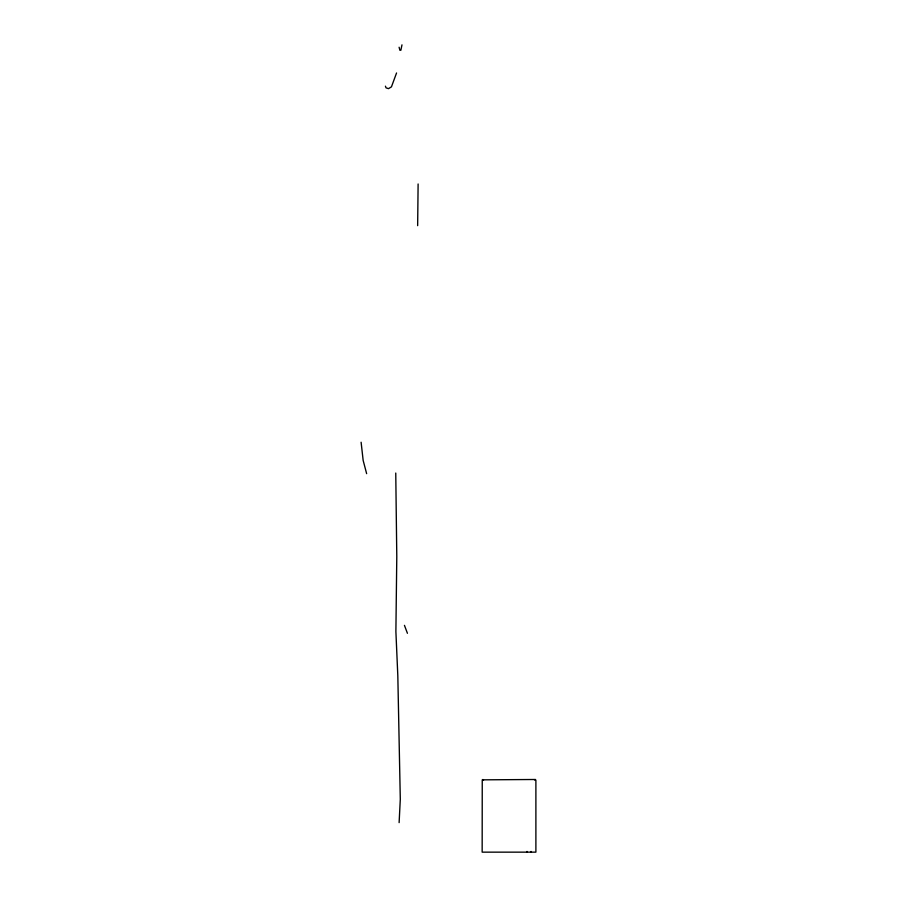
<?xml version="1.0" encoding="UTF-8"?>
<svg xmlns="http://www.w3.org/2000/svg" width="897" height="897" viewBox="0 0 897 897"><rect width="100%" height="100%" fill="white"/><g stroke="black" fill="none" stroke-linecap="round" stroke-linejoin="round"><path stroke-width="1.35" d="M417.654 225.652L418.114 183.986M399.12 822.627L400.297 799.261L397.82 675.845L395.891 631.566L396.788 556.577L395.756 473.044M401.979 44.85L400.858 50.254L399.894 50.254L399.098 47.238M396.552 72.971L391.451 86.852L388.479 88.657L386.058 87.85L385.43 86.168M534.511 780.009L535.363 779.515L535.89 780.188L535.89 852.15L482.16 852.15L482.25 779.841L535.184 779.493M482.855 779.493L483.539 780.009M404.446 625.355L407.429 633.293M366.638 473.661L363.15 460.396L361.11 442.232M531.069 851.455L531.069 852.15M527.021 851.455L527.021 852.15"/></g></svg>
